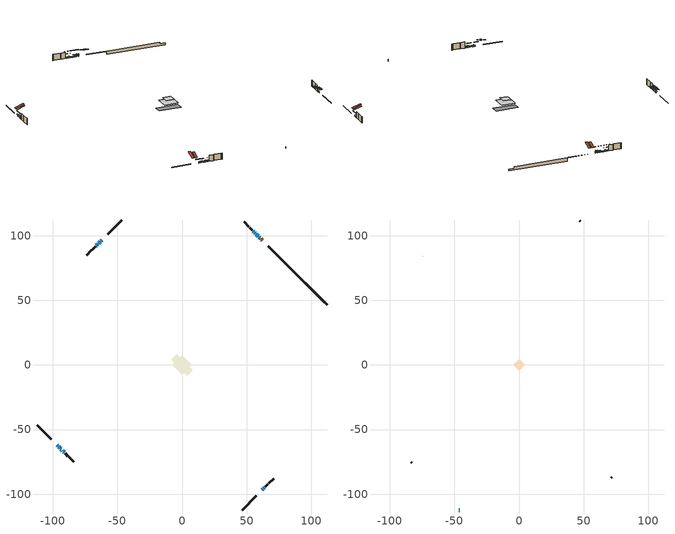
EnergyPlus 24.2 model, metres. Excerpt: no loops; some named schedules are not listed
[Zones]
conditioned space
 floor adiabatic (AdiabaticFloorConstruction): -7.69,0 0,7.69 7.69,0 0,-7.69 z3.51
 floor foundation (Slab1 construction): -8.43,4.16 -4.16,8.43 8.43,-4.16 4.16,-8.43 z-1.49
 wall outside (RimJoist1 construction): 46.49,-112.23 57.64,-101.08 / -112.23,-46.49 -101.08,-57.64 / -46.49,112.23 -57.64,101.08 / 77.84,80.88 66.69,92.03 z1.07:1.37
 wall outside (AdiabaticWallConstruction 1): 62.29,96.43 61.87,96.85 / 61.21,97.51 60.8,97.92 z1.07:3.1
 wall outside (AdiabaticWallConstruction): 60.14,98.58 59.71,99.01 / -62.04,96.67 -62.48,96.24 / 63.29,-95.43 63.73,-94.99 / -91.5,-67.22 -91.06,-67.66 z1.07:1.68; 62.04,-96.67 62.64,-96.08 / -96.67,-62.04 -96.08,-62.64 / -94.08,-64.63 -93.49,-65.23 / 55.71,103.01 55.11,103.61 z1.07:1.91; -95.42,-63.29 -94.74,-63.98 / -92.84,-65.88 -92.15,-66.57 z1.07:2.04; 59.05,99.67 57.36,101.36 z1.07:1.86; 56.71,102.01 56.36,102.36 z1.07:2.29; -63.13,95.59 -64.43,94.29 z1.07:3.15; -65.08,93.64 -65.52,93.2 / -66.17,92.55 -66.6,92.12 z1.07:2.34
 wall outside (Wall1 construction): 64.38,-94.34 66.53,-92.19 / -90.41,-68.31 -88.26,-70.46 / -67.26,91.46 -69.41,89.31 / 54.46,104.26 52.31,106.41 z1.07:5.95
 wall outside (Wall2 construction): 67.19,-91.53 70.84,-87.87 / -87.6,-71.12 -83.94,-74.77 / -70.06,88.66 -73.72,85 / 51.66,107.06 48,110.72 z1.07:5.95
 wall foundation (FoundationWall1 construction): 78.5,80.22,-1.49 78.5,80.22,1.07 108.86,49.86,1.07 108.86,49.86,0.08 112.23,46.49,0.08 112.23,46.49,-1.49
 window (WindowConstruction): 60.14,98.58 59.71,99.01 z1.07:1.68
 window (WindowConstruction 8): 62.05,-96.67 62.64,-96.08 z1.07:1.91
 window (WindowConstruction 9): -96.67,-62.05 -96.08,-62.64 z1.07:1.91
 window (WindowConstruction 10): -95.42,-63.3 -94.74,-63.98 z1.07:2.04
 window (WindowConstruction 12): 59.05,99.67 57.36,101.36 z1.07:1.86
 window (WindowConstruction 13): -94.08,-64.64 -93.49,-65.23 z1.07:1.91
 window (WindowConstruction 14): -92.83,-65.88 -92.15,-66.57 z1.07:2.04
 window (WindowConstruction 1): -62.05,96.67 -62.48,96.24 z1.07:1.68
 window (WindowConstruction 2): 63.3,-95.42 63.73,-94.99 z1.07:1.68
 window (WindowConstruction 3): -91.49,-67.23 -91.06,-67.66 z1.07:1.68
 window (WindowConstruction 11): 56.71,102.01 56.36,102.36 z1.07:2.29
 window (WindowConstruction 4): 55.71,103.01 55.11,103.61 z1.07:1.91
 window (WindowConstruction 5): -63.13,95.59 -64.43,94.29 z1.07:3.15
 window (WindowConstruction 6): -65.08,93.64 -65.51,93.2 z1.07:2.34
 window (WindowConstruction 7): -66.17,92.55 -66.6,92.12 z1.07:2.34
 door (Door): 62.29,96.43 61.87,96.85 z1.07:3.1
 door (Door 1): 61.21,97.51 60.8,97.92 z1.07:3.1
 ceiling adiabatic (AdiabaticFloorConstruction): 0,-7.69 7.69,0 0,7.69 -7.69,0 z3.51
 roof outside (Roof1 construction): 59.59,-99.13,5.95 54.69,-94.23,8.26 53.4,-95.52,8.26 58.3,-100.42,5.95; -99.13,-59.59,5.95 -94.23,-54.69,8.26 -95.52,-53.4,8.26 -100.42,-58.3,5.95; -59.59,99.13,5.95 -54.69,94.23,8.26 -53.4,95.52,8.26 -58.3,100.42,5.95; 64.74,93.98,5.95 59.84,89.08,8.26 61.13,87.79,8.26 66.03,92.69,5.95
 roof outside (Roof3 construction): 0,4.48 -4.48,0 0,-4.48 4.48,0 z5.95
attic - vented
 floor to conditioned space (Floor1 construction Reversed): -4.44,0 0,4.44 4.44,0 0,-4.44 z5.95
 wall outside (AdiabaticWallConstruction): -46.49,-112.23 -46,-112.23 z1.07:2.29
 wall outside (Wall3 construction): 71.5,-87.22 71.7,-87.02 / -83.29,-75.43 -83.09,-75.63 / -74.38,84.34 -74.57,84.15 / 47.34,111.38 47.14,111.57 z1.07:5.95
 window (WindowConstruction 15): -46.49,-112.23 -46,-112.23 z1.07:2.29
 roof outside (Roof2 construction): 61.39,-97.33,5.95 57.06,-93,7.99 55.92,-94.14,7.99 60.25,-98.47,5.95; -97.33,-61.39,5.95 -93,-57.06,7.99 -94.14,-55.92,7.99 -98.47,-60.25,5.95; -61.39,97.33,5.95 -57.06,93,7.99 -55.92,94.14,7.99 -60.25,98.47,5.95; 62.94,95.78,5.95 58.61,91.45,7.99 59.75,90.31,7.99 64.08,94.64,5.95
shading: 59.06,99.66 60.78,97.94 61.17,98.32 59.45,100.04 z2.59; 64.58,-94.14 60.11,-98.61 60.5,-99 64.96,-94.53 z4.65; -94.35,-64.36 -98.4,-60.32 -98.79,-60.71 -94.74,-64.75 z4.35; -94.53,-64.19 -95.64,-63.08 -95.85,-63.3 -94.74,-64.4 z2.33; 54.17,104.55 62.24,96.48 62.63,96.87 54.56,104.93 z6.37; -91.76,-66.95 -95.81,-62.91 -96.2,-63.3 -92.15,-67.34 z4.35; -91.94,-66.78 -93.05,-65.67 -93.26,-65.88 -92.15,-66.99 z2.33; -63.12,95.6 -61.4,97.32 -61.79,97.71 -63.51,95.99 z2.59; 64.37,-94.35 62.65,-96.07 63.04,-96.46 64.76,-94.74 z2.59; -90.63,-68.09 -91.93,-66.79 -92.31,-67.18 -91.02,-68.48 z2.29; 53.39,105.33 57.43,101.29 57.82,101.67 53.78,105.72 z4.35; -65.93,92.79 -61.63,97.09 -62.02,97.48 -66.32,93.17 z5.28; -66.38,92.34 -64.22,94.5 -64.43,94.71 -66.59,92.55 z3.56; -66.75,91.97 -66.03,92.69 -66.32,92.98 -67.04,92.27 z2.54
[Building]
Building 1: Terrain=Suburbs
[Site:Location]
Mont Joli AP_QC: Latitude {deg}=48.61; Longitude {deg}=-68.21; Time Zone {hr}=-5; Elevation {m}=52; Keep Site Location Information=Yes
[Site:GroundTemperature:Shallow]
-0.843868, -3.04892, -3.2255, -2.1791, 2.02165, 6.20283, 9.82768, 12.1239, 12.319, 10.4514, 6.91898, 2.86606
[Site:WaterMainsTemperature]
Calculation Method=Schedule; Temperature Schedule=mains temperature schedule
[Material] Roughness=Rough; Thermal Absorptance=0.9
Name | Thickness {m} | Conductivity {W/m-K} | Density {kg/m3} | Specific Heat {J/kg-K} | Solar Absorptance | Visible Absorptance
asphalt or fiberglass shingles | 0.00635 | 0.162714 | 1121.4 | 1465.45 | 0.4 | 0.4
ceiling loosefill ins | 0.0846667 | 0.0480833 | 16.02 | 1046.75 | 0.7 | 0.7
ceiling stud and cavity | 0.1397 | 1.20202 | 65.682 | 1177.47 | 0.7 | 0.7
concrete 4.0 in. | 0.1016 | 1.803125 | 2242.8 | 837.4 | 0.7 | 0.7
concrete 8.0 in. | 0.2032 | 1.803125 | 2242.8 | 837.4 | 0.7 | 0.7
door material | 0.04445 | 0.0451087 | 512.64 | 1214.23 | 0.7 | 0.7
floor covering | 0.0127 | 0.0433444 | 54.468 | 1339.84 | 0.6 | 0.6
floor rigid ins; wall rigid ins | 0.512978 | 0.029427 | 32.04 | 1214.23 | 0.7 | 0.7
floor stud and cavity | 0.1397 | 1.75129 | 37.0049 | 1207.88 | 0.7 | 0.7
furniture material conditioned space 1 | 0.1524 | 0.115458 | 640.8 | 1214.23 | 0.6 | 0.6
gypsum board | 0.0127 | 0.160291 | 801 | 837.4 | 0.6 | 0.6
osb sheathing 0.5 in. | 0.0127 | 0.115458 | 512.64 | 1214.23 | 0.7 | 0.7
osb sheathing 0.75 in. | 0.01905 | 0.115458 | 512.64 | 1214.23 | 0.7 | 0.7
rim joist stud and cavity | 0.0508 | 0.182071 | 50.32683 | 1063.81 | 0.6 | 0.6
roof rigid ins | 0.051816 | 0.029427 | 32.04 | 1214.23 | 0.7 | 0.7
roof stud and cavity | 0.2032 | 1.29979 | 78.34581 | 1123.46 | 0.7 | 0.7
roof stud and cavity 1 | 0.2032 | 0.182613 | 78.34581 | 1123.46 | 0.7 | 0.7
slab rigid ins | 0.0647705 | 0.029427 | 32.04 | 1214.23 | 0.7 | 0.7
wall stud and cavity | 0.1397 | 0.0868035 | 139.0536 | 1170.24 | 0.7 | 0.7
wall stud and cavity 1 | 0.1397 | 0.0832512 | 139.0536 | 1170.24 | 0.7 | 0.7
wall stud and cavity 2 | 0.0889 | 6.1454 | 50.32683 | 1063.81 | 0.6 | 0.6
wall stud and cavity 3 | 0.0889 | 0.380278 | 52.3479 | 1209.89 | 0.7 | 0.7
wall stud and cavity 4 | 0.0889 | 0.391764 | 83.0341 | 1211.67 | 0.7 | 0.7
wood siding | 0.0254 | 0.102417 | 544.68 | 1172.36 | 0.4 | 0.4
wood siding 1 | 0.00254 | 0.102417 | 544.68 | 1172.36 | 0.4 | 0.4
wood siding 2; wood siding 3; wood siding 4 | 0.0254 | 0.102417 | 544.68 | 1172.36 | 0.7 | 0.7
[WindowMaterial:SimpleGlazingSystem]
Name | U-Factor {W/m2-K} | Solar Heat Gain Coefficient
WindowMaterial | 3.07975 | 0.4
WindowMaterial 1 | 3.0383 | 0.49
WindowMaterial 2 | 2.92644 | 0.64
WindowMaterial 3 | 2.96619 | 0.62
WindowMaterial 4 | 3.01842 | 0.52
WindowMaterial 5 | 2.97584 | 0.61
WindowMaterial 6 | 1.96005 | 0.35
WindowMaterial 7 | 2.03102 | 0.32
WindowMaterial 8 | 1.97481 | 0.34
[Construction]
AdiabaticFloorConstruction: floor stud and cavity, floor rigid ins, osb sheathing 0.75 in., floor covering
AdiabaticWallConstruction: wood siding 3, wall rigid ins, wall stud and cavity 3, gypsum board
AdiabaticWallConstruction 1: wood siding 4, wall rigid ins, wall stud and cavity 3, gypsum board
Door; Door 1: door material
Floor1 construction Reversed: gypsum board, ceiling stud and cavity, ceiling loosefill ins
FoundationWall1 construction: concrete 8.0 in.
furniture construction conditioned space 1: furniture material conditioned space 1
PartitionWallConstruction: gypsum board, wall stud and cavity 4, gypsum board
RimJoist1 construction: wood siding 2, rim joist stud and cavity
Roof1 construction: asphalt or fiberglass shingles, roof rigid ins, osb sheathing 0.75 in., roof stud and cavity, gypsum board
Roof2 construction: asphalt or fiberglass shingles
Roof3 construction: asphalt or fiberglass shingles, roof rigid ins, osb sheathing 0.75 in., roof stud and cavity 1, gypsum board
Slab1 construction: slab rigid ins, concrete 4.0 in.
Wall1 construction: wood siding, osb sheathing 0.5 in., wall stud and cavity, gypsum board
Wall2 construction: wood siding, osb sheathing 0.5 in., wall stud and cavity 1, gypsum board
Wall3 construction: wood siding 1, wall stud and cavity 2
WindowConstruction; WindowConstruction 1; WindowConstruction 2; WindowConstruction 3: WindowMaterial
WindowConstruction 10: WindowMaterial 4
WindowConstruction 11; WindowConstruction 15: WindowMaterial 5
WindowConstruction 12: WindowMaterial 6
WindowConstruction 13: WindowMaterial 7
WindowConstruction 14: WindowMaterial 8
WindowConstruction 4; WindowConstruction 8; WindowConstruction 9: WindowMaterial 1
WindowConstruction 5: WindowMaterial 2
WindowConstruction 6; WindowConstruction 7: WindowMaterial 3
[Zone] Multiplier=1; Part of Total Floor Area=Yes
Name | Volume {m3}
attic - vented | 13.0891
conditioned space | 538.9
[Space]
Name | Zone | Volume {m3}
attic - vented 1 | attic - vented | 13.0891
conditioned space 1 | conditioned space | 538.9
[ZoneInfiltration:EffectiveLeakageArea]
infil attic - vented 1: Zone or Space=attic - vented 1; Schedule=Always On Discrete; Effective Air Leakage Area {cm2}=1374.26; Stack Coefficient=0.000481137; Wind Coefficient=1.48202e-05
[ZoneMixing]
whole house fan mix: Zone or Space=attic - vented; Schedule=Always On Continuous; Design Flow Rate Calculation Method=Flow/Zone; Design Flow Rate {m3/s}=0; Source Zone or Space=conditioned space
[SurfaceProperty:ExposedFoundationPerimeter]
Slab1: Exposed Perimeter Calculation Method=TotalExposedPerimeter; Total Exposed Perimeter {m}=47.702
[InternalMass] Zone or ZoneList=conditioned space; Space or SpaceList=conditioned space 1
Name | Construction | Surface Area {m2}
furniture mass conditioned space 1 | furniture construction conditioned space 1 | 90.4081
partition wall mass | PartitionWallConstruction | 226.02
[Lights]
interior lighting: Zone or ZoneList or Space or SpaceList=conditioned space 1; Schedule=interior lighting schedule; Design Level Calculation Method=LightingLevel; Lighting Level {W}=343.2; Return Air Fraction=0; Fraction Radiant=0.6; Fraction Visible=0.2; Fraction Replaceable=1
[People]
occupants: Zone or ZoneList or Space or SpaceList=conditioned space 1; Number of People Schedule=occupants schedule; Number of People Calculation Method=People; Number of People=3; Fraction Radiant=0.314171; Sensible Heat Fraction=0.56303; Activity Level Schedule=occupants activity schedule; Carbon Dioxide Generation Rate {m3/s-W}=0; Enable ASHRAE 55 Comfort Warnings=No; Mean Radiant Temperature Calculation Type=EnclosureAveraged
[ElectricEquipment] Zone or ZoneList or Space or SpaceList=conditioned space 1; Design Level Calculation Method=EquipmentLevel
Name | Schedule | Design Level {W} | Fraction Latent | Fraction Radiant | Fraction Lost
clothes dryer | clothes dryer schedule | 140.772 | 0.015 | 0.081 | 0.85
clothes washer | clothes washer schedule | 32.1985 | 0.03 | 0.162 | 0.7
cooking range | cooking range schedule | 215.147 | 0.08 | 0.432 | 0.2
dishwasher | dishwasher schedule | 66.8632 | 0.3 | 0.18 | 0.4
fridge | fridge schedule | 72.9452 | 0 | 0.6 | 0
mech vent house fan | mech vent house fan schedule | 0 | 0 | 0 | 1
mech vent house fan cfis | mech vent house fan cfis schedule | 0 | 0 | 0 | 0
mech vent range fan 0 | mech vent range fan 0 schedule | 150 | 0 | 0 | 1
misc plug loads | misc plug loads schedule | 494.7 | 0.045 | 0.513 | 0.1
whole house fan | Always On Discrete | 0 | 0 | 0 | 1
[OtherEquipment] Zone or ZoneList or Space or SpaceList=conditioned space 1; Design Level Calculation Method=EquipmentLevel
Name | Fuel Type | Schedule | Design Level {W} | Fraction Latent | Fraction Radiant | Fraction Lost
clothes dryer 1 | Electricity | clothes dryer schedule | 0 | 0.015 | 0.081 | 0.85
cooking range 1 | Electricity | cooking range schedule | 0 | 0.08 | 0.432 | 0.2
general water use latent | None | general water use schedule | 62.594 | 1 | 0 | 0
general water use sensible | None | general water use schedule | -61.6891 | 0 | 0.6 | 0
mech vent house fan latent load | None | Always On Discrete | 0 | 1 | 0 | 0
mech vent house fan sensible load | None | Always On Discrete | 0 | 0 | 0 | 0
water heater energy adjustment1 | Electricity | Always On Discrete | 0.01 | 0 | 0 | 1
[ZoneInfiltration:DesignFlowRate] Zone or ZoneList or Space or SpaceList=conditioned space 1; Schedule=Always On Discrete; Design Flow Rate Calculation Method=Flow/Zone; Design Flow Rate {m3/s}=0
infil flow; natural vent flow; whole house fan flow
[Foundation:Kiva]
Foundation Kiva 1: Initial Indoor Air Temperature {C}=18; Wall Height Above Grade {m}=1.07; Wall Depth Below Slab {m}=0.2032
[Foundation:Kiva:Settings]
Soil Conductivity {W/m-K}=0.849921; Soil Density {kg/m3}=1842.3; Soil Specific Heat {J/kg-K}=418.7; Ground Solar Absorptivity=0.9; Ground Thermal Absorptivity=0.9; Ground Surface Roughness {m}=0.03; Far-Field Width {m}=40; Deep-Ground Boundary Condition=ZeroFlux; Deep-Ground Depth {m}=40; Minimum Cell Dimension {m}=0.2; Maximum Cell Growth Coefficient=3; Simulation Timestep=Timestep
[Exterior:Lights]
exterior lighting: Schedule=exterior lighting schedule; Design Level {W}=75.6
[Schedule:Constant]
Name | Hourly Value
Always On Continuous; mech vent house fan schedule; mech vent house fan cfis schedule; Always On Discrete | 1
occupants activity schedule | 117.228
fridge schedule | 0
[Schedule:Week:Daily]
interior lighting schedule Week Rule - Jan1-Jan27: interior lighting schedule day, interior lighting schedule day, interior lighting schedule day, interior lighting schedule day, interior lighting schedule day, interior lighting schedule day, interior lighting schedule day, interior lighting schedule default day, interior lighting schedule default day, interior lighting schedule default day, interior lighting schedule default day, interior lighting schedule default day
interior lighting schedule Week Rule - Jan28-Feb3: interior lighting schedule day, interior lighting schedule day, interior lighting schedule day, interior lighting schedule day, interior lighting schedule day 1, interior lighting schedule day 1, interior lighting schedule day 1, interior lighting schedule default day, interior lighting schedule default day, interior lighting schedule default day, interior lighting schedule default day, interior lighting schedule default day
interior lighting schedule Week Rule - Feb4-Feb24: interior lighting schedule day 1, interior lighting schedule day 1, interior lighting schedule day 1, interior lighting schedule day 1, interior lighting schedule day 1, interior lighting schedule day 1, interior lighting schedule day 1, interior lighting schedule default day, interior lighting schedule default day, interior lighting schedule default day, interior lighting schedule default day, interior lighting schedule default day
interior lighting schedule Week Rule - Feb25-Mar3: interior lighting schedule day 1, interior lighting schedule day 1, interior lighting schedule day 1, interior lighting schedule day 1, interior lighting schedule day 2, interior lighting schedule day 2, interior lighting schedule day 2, interior lighting schedule default day, interior lighting schedule default day, interior lighting schedule default day, interior lighting schedule default day, interior lighting schedule default day
interior lighting schedule Week Rule - Mar4-Mar31: interior lighting schedule day 2, interior lighting schedule day 2, interior lighting schedule day 2, interior lighting schedule day 2, interior lighting schedule day 2, interior lighting schedule day 2, interior lighting schedule day 2, interior lighting schedule default day, interior lighting schedule default day, interior lighting schedule default day, interior lighting schedule default day, interior lighting schedule default day
interior lighting schedule Week Rule - Apr1-Apr28: interior lighting schedule day 3, interior lighting schedule day 3, interior lighting schedule day 3, interior lighting schedule day 3, interior lighting schedule day 3, interior lighting schedule day 3, interior lighting schedule day 3, interior lighting schedule default day, interior lighting schedule default day, interior lighting schedule default day, interior lighting schedule default day, interior lighting schedule default day
interior lighting schedule Week Rule - Apr29-May5: interior lighting schedule day 3, interior lighting schedule day 3, interior lighting schedule day 4, interior lighting schedule day 4, interior lighting schedule day 4, interior lighting schedule day 4, interior lighting schedule day 4, interior lighting schedule default day, interior lighting schedule default day, interior lighting schedule default day, interior lighting schedule default day, interior lighting schedule default day
interior lighting schedule Week Rule - May6-May26: interior lighting schedule day 4, interior lighting schedule day 4, interior lighting schedule day 4, interior lighting schedule day 4, interior lighting schedule day 4, interior lighting schedule day 4, interior lighting schedule day 4, interior lighting schedule default day, interior lighting schedule default day, interior lighting schedule default day, interior lighting schedule default day, interior lighting schedule default day
interior lighting schedule Week Rule - May27-Jun2: interior lighting schedule day 4, interior lighting schedule day 4, interior lighting schedule day 4, interior lighting schedule day 4, interior lighting schedule day 4, interior lighting schedule day 5, interior lighting schedule day 5, interior lighting schedule default day, interior lighting schedule default day, interior lighting schedule default day, interior lighting schedule default day, interior lighting schedule default day
interior lighting schedule Week Rule - Jun3-Jun30: interior lighting schedule day 5, interior lighting schedule day 5, interior lighting schedule day 5, interior lighting schedule day 5, interior lighting schedule day 5, interior lighting schedule day 5, interior lighting schedule day 5, interior lighting schedule default day, interior lighting schedule default day, interior lighting schedule default day, interior lighting schedule default day, interior lighting schedule default day
interior lighting schedule Week Rule - Jul1-Jul28: interior lighting schedule day 6, interior lighting schedule day 6, interior lighting schedule day 6, interior lighting schedule day 6, interior lighting schedule day 6, interior lighting schedule day 6, interior lighting schedule day 6, interior lighting schedule default day, interior lighting schedule default day, interior lighting schedule default day, interior lighting schedule default day, interior lighting schedule default day
interior lighting schedule Week Rule - Jul29-Aug4: interior lighting schedule day 6, interior lighting schedule day 6, interior lighting schedule day 6, interior lighting schedule day 7, interior lighting schedule day 7, interior lighting schedule day 7, interior lighting schedule day 7, interior lighting schedule default day, interior lighting schedule default day, interior lighting schedule default day, interior lighting schedule default day, interior lighting schedule default day
interior lighting schedule Week Rule - Aug5-Aug25: interior lighting schedule day 7, interior lighting schedule day 7, interior lighting schedule day 7, interior lighting schedule day 7, interior lighting schedule day 7, interior lighting schedule day 7, interior lighting schedule day 7, interior lighting schedule default day, interior lighting schedule default day, interior lighting schedule default day, interior lighting schedule default day, interior lighting schedule default day
interior lighting schedule Week Rule - Aug26-Sep1: interior lighting schedule day 7, interior lighting schedule day 7, interior lighting schedule day 7, interior lighting schedule day 7, interior lighting schedule day 7, interior lighting schedule day 7, interior lighting schedule day 8, interior lighting schedule default day, interior lighting schedule default day, interior lighting schedule default day, interior lighting schedule default day, interior lighting schedule default day
interior lighting schedule Week Rule - Sep2-Sep29: interior lighting schedule day 8, interior lighting schedule day 8, interior lighting schedule day 8, interior lighting schedule day 8, interior lighting schedule day 8, interior lighting schedule day 8, interior lighting schedule day 8, interior lighting schedule default day, interior lighting schedule default day, interior lighting schedule default day, interior lighting schedule default day, interior lighting schedule default day
interior lighting schedule Week Rule - Sep30-Oct6: interior lighting schedule day 8, interior lighting schedule day 9, interior lighting schedule day 9, interior lighting schedule day 9, interior lighting schedule day 9, interior lighting schedule day 9, interior lighting schedule day 9, interior lighting schedule default day, interior lighting schedule default day, interior lighting schedule default day, interior lighting schedule default day, interior lighting schedule default day
interior lighting schedule Week Rule - Oct7-Oct27: interior lighting schedule day 9, interior lighting schedule day 9, interior lighting schedule day 9, interior lighting schedule day 9, interior lighting schedule day 9, interior lighting schedule day 9, interior lighting schedule day 9, interior lighting schedule default day, interior lighting schedule default day, interior lighting schedule default day, interior lighting schedule default day, interior lighting schedule default day
interior lighting schedule Week Rule - Oct28-Nov3: interior lighting schedule day 9, interior lighting schedule day 9, interior lighting schedule day 9, interior lighting schedule day 9, interior lighting schedule day 10, interior lighting schedule day 10, interior lighting schedule day 10, interior lighting schedule default day, interior lighting schedule default day, interior lighting schedule default day, interior lighting schedule default day, interior lighting schedule default day
interior lighting schedule Week Rule - Nov4-Nov24: interior lighting schedule day 10, interior lighting schedule day 10, interior lighting schedule day 10, interior lighting schedule day 10, interior lighting schedule day 10, interior lighting schedule day 10, interior lighting schedule day 10, interior lighting schedule default day, interior lighting schedule default day, interior lighting schedule default day, interior lighting schedule default day, interior lighting schedule default day
interior lighting schedule Week Rule - Nov25-Dec1: interior lighting schedule day 10, interior lighting schedule day 10, interior lighting schedule day 10, interior lighting schedule day 10, interior lighting schedule day 10, interior lighting schedule day 10, interior lighting schedule day 11, interior lighting schedule default day, interior lighting schedule default day, interior lighting schedule default day, interior lighting schedule default day, interior lighting schedule default day
interior lighting schedule Week Rule - Dec2-Dec31: interior lighting schedule day 11, interior lighting schedule day 11, interior lighting schedule day 11, interior lighting schedule day 11, interior lighting schedule day 11, interior lighting schedule day 11, interior lighting schedule day 11, interior lighting schedule default day, interior lighting schedule default day, interior lighting schedule default day, interior lighting schedule default day, interior lighting schedule default day
occupants schedule Week Rule - Jan1-Dec31: occupants schedule day, occupants schedule day, occupants schedule day, occupants schedule day, occupants schedule day, occupants schedule day, occupants schedule day, occupants schedule default day, occupants schedule default day, occupants schedule default day, occupants schedule default day, occupants schedule default day
clothes dryer schedule Week Rule - Jan1-Dec31: clothes dryer schedule day, clothes dryer schedule day, clothes dryer schedule day, clothes dryer schedule day, clothes dryer schedule day, clothes dryer schedule day, clothes dryer schedule day, clothes dryer schedule default day, clothes dryer schedule default day, clothes dryer schedule default day, clothes dryer schedule default day, clothes dryer schedule default day
clothes washer schedule Week Rule - Jan1-Dec31: clothes washer schedule day, clothes washer schedule day, clothes washer schedule day, clothes washer schedule day, clothes washer schedule day, clothes washer schedule day, clothes washer schedule day, clothes washer schedule default day, clothes washer schedule default day, clothes washer schedule default day, clothes washer schedule default day, clothes washer schedule default day
cooking range schedule Week Rule - Jan1-Dec31: cooking range schedule day, cooking range schedule day, cooking range schedule day, cooking range schedule day, cooking range schedule day, cooking range schedule day, cooking range schedule day, cooking range schedule default day, cooking range schedule default day, cooking range schedule default day, cooking range schedule default day, cooking range schedule default day
dishwasher schedule Week Rule - Jan1-Dec31: dishwasher schedule day, dishwasher schedule day, dishwasher schedule day, dishwasher schedule day, dishwasher schedule day, dishwasher schedule day, dishwasher schedule day, dishwasher schedule default day, dishwasher schedule default day, dishwasher schedule default day, dishwasher schedule default day, dishwasher schedule default day
mech vent range fan 0 schedule Week Rule - Jan1-Dec31: mech vent range fan 0 schedule day, mech vent range fan 0 schedule day, mech vent range fan 0 schedule day, mech vent range fan 0 schedule day, mech vent range fan 0 schedule day, mech vent range fan 0 schedule day, mech vent range fan 0 schedule day, mech vent range fan 0 schedule default day, mech vent range fan 0 schedule default day, mech vent range fan 0 schedule default day, mech vent range fan 0 schedule default day, mech vent range fan 0 schedule default day
misc plug loads schedule Week Rule - Jan1-Dec31: misc plug loads schedule day, misc plug loads schedule day, misc plug loads schedule day, misc plug loads schedule day, misc plug loads schedule day, misc plug loads schedule day, misc plug loads schedule day, misc plug loads schedule default day, misc plug loads schedule default day, misc plug loads schedule default day, misc plug loads schedule default day, misc plug loads schedule default day
general water use schedule Week Rule - Jan1-Dec31: general water use schedule day, general water use schedule day, general water use schedule day, general water use schedule day, general water use schedule day, general water use schedule day, general water use schedule day, general water use schedule default day, general water use schedule default day, general water use schedule default day, general water use schedule default day, general water use schedule default day
exterior lighting schedule Week Rule - Jan1-Jan27: exterior lighting schedule day, exterior lighting schedule day, exterior lighting schedule day, exterior lighting schedule day, exterior lighting schedule day, exterior lighting schedule day, exterior lighting schedule day, exterior lighting schedule default day, exterior lighting schedule default day, exterior lighting schedule default day, exterior lighting schedule default day, exterior lighting schedule default day
exterior lighting schedule Week Rule - Jan28-Feb3: exterior lighting schedule day, exterior lighting schedule day, exterior lighting schedule day, exterior lighting schedule day, exterior lighting schedule day 1, exterior lighting schedule day 1, exterior lighting schedule day 1, exterior lighting schedule default day, exterior lighting schedule default day, exterior lighting schedule default day, exterior lighting schedule default day, exterior lighting schedule default day
exterior lighting schedule Week Rule - Feb4-Feb24: exterior lighting schedule day 1, exterior lighting schedule day 1, exterior lighting schedule day 1, exterior lighting schedule day 1, exterior lighting schedule day 1, exterior lighting schedule day 1, exterior lighting schedule day 1, exterior lighting schedule default day, exterior lighting schedule default day, exterior lighting schedule default day, exterior lighting schedule default day, exterior lighting schedule default day
exterior lighting schedule Week Rule - Feb25-Mar3: exterior lighting schedule day 1, exterior lighting schedule day 1, exterior lighting schedule day 1, exterior lighting schedule day 1, exterior lighting schedule day 2, exterior lighting schedule day 2, exterior lighting schedule day 2, exterior lighting schedule default day, exterior lighting schedule default day, exterior lighting schedule default day, exterior lighting schedule default day, exterior lighting schedule default day
exterior lighting schedule Week Rule - Mar4-Mar31: exterior lighting schedule day 2, exterior lighting schedule day 2, exterior lighting schedule day 2, exterior lighting schedule day 2, exterior lighting schedule day 2, exterior lighting schedule day 2, exterior lighting schedule day 2, exterior lighting schedule default day, exterior lighting schedule default day, exterior lighting schedule default day, exterior lighting schedule default day, exterior lighting schedule default day
exterior lighting schedule Week Rule - Apr1-Apr28: exterior lighting schedule day 3, exterior lighting schedule day 3, exterior lighting schedule day 3, exterior lighting schedule day 3, exterior lighting schedule day 3, exterior lighting schedule day 3, exterior lighting schedule day 3, exterior lighting schedule default day, exterior lighting schedule default day, exterior lighting schedule default day, exterior lighting schedule default day, exterior lighting schedule default day
exterior lighting schedule Week Rule - Apr29-May5: exterior lighting schedule day 3, exterior lighting schedule day 3, exterior lighting schedule day 4, exterior lighting schedule day 4, exterior lighting schedule day 4, exterior lighting schedule day 4, exterior lighting schedule day 4, exterior lighting schedule default day, exterior lighting schedule default day, exterior lighting schedule default day, exterior lighting schedule default day, exterior lighting schedule default day
exterior lighting schedule Week Rule - May6-May26: exterior lighting schedule day 4, exterior lighting schedule day 4, exterior lighting schedule day 4, exterior lighting schedule day 4, exterior lighting schedule day 4, exterior lighting schedule day 4, exterior lighting schedule day 4, exterior lighting schedule default day, exterior lighting schedule default day, exterior lighting schedule default day, exterior lighting schedule default day, exterior lighting schedule default day
exterior lighting schedule Week Rule - May27-Jun2: exterior lighting schedule day 4, exterior lighting schedule day 4, exterior lighting schedule day 4, exterior lighting schedule day 4, exterior lighting schedule day 4, exterior lighting schedule day 5, exterior lighting schedule day 5, exterior lighting schedule default day, exterior lighting schedule default day, exterior lighting schedule default day, exterior lighting schedule default day, exterior lighting schedule default day
exterior lighting schedule Week Rule - Jun3-Jun30: exterior lighting schedule day 5, exterior lighting schedule day 5, exterior lighting schedule day 5, exterior lighting schedule day 5, exterior lighting schedule day 5, exterior lighting schedule day 5, exterior lighting schedule day 5, exterior lighting schedule default day, exterior lighting schedule default day, exterior lighting schedule default day, exterior lighting schedule default day, exterior lighting schedule default day
exterior lighting schedule Week Rule - Jul1-Jul28: exterior lighting schedule day 6, exterior lighting schedule day 6, exterior lighting schedule day 6, exterior lighting schedule day 6, exterior lighting schedule day 6, exterior lighting schedule day 6, exterior lighting schedule day 6, exterior lighting schedule default day, exterior lighting schedule default day, exterior lighting schedule default day, exterior lighting schedule default day, exterior lighting schedule default day
exterior lighting schedule Week Rule - Jul29-Aug4: exterior lighting schedule day 6, exterior lighting schedule day 6, exterior lighting schedule day 6, exterior lighting schedule day 7, exterior lighting schedule day 7, exterior lighting schedule day 7, exterior lighting schedule day 7, exterior lighting schedule default day, exterior lighting schedule default day, exterior lighting schedule default day, exterior lighting schedule default day, exterior lighting schedule default day
exterior lighting schedule Week Rule - Aug5-Aug25: exterior lighting schedule day 7, exterior lighting schedule day 7, exterior lighting schedule day 7, exterior lighting schedule day 7, exterior lighting schedule day 7, exterior lighting schedule day 7, exterior lighting schedule day 7, exterior lighting schedule default day, exterior lighting schedule default day, exterior lighting schedule default day, exterior lighting schedule default day, exterior lighting schedule default day
exterior lighting schedule Week Rule - Aug26-Sep1: exterior lighting schedule day 7, exterior lighting schedule day 7, exterior lighting schedule day 7, exterior lighting schedule day 7, exterior lighting schedule day 7, exterior lighting schedule day 7, exterior lighting schedule day 8, exterior lighting schedule default day, exterior lighting schedule default day, exterior lighting schedule default day, exterior lighting schedule default day, exterior lighting schedule default day
exterior lighting schedule Week Rule - Sep2-Sep29: exterior lighting schedule day 8, exterior lighting schedule day 8, exterior lighting schedule day 8, exterior lighting schedule day 8, exterior lighting schedule day 8, exterior lighting schedule day 8, exterior lighting schedule day 8, exterior lighting schedule default day, exterior lighting schedule default day, exterior lighting schedule default day, exterior lighting schedule default day, exterior lighting schedule default day
exterior lighting schedule Week Rule - Sep30-Oct6: exterior lighting schedule day 8, exterior lighting schedule day 9, exterior lighting schedule day 9, exterior lighting schedule day 9, exterior lighting schedule day 9, exterior lighting schedule day 9, exterior lighting schedule day 9, exterior lighting schedule default day, exterior lighting schedule default day, exterior lighting schedule default day, exterior lighting schedule default day, exterior lighting schedule default day
[Schedule:Year]
interior lighting schedule: interior lighting schedule Week Rule - Jan1-Jan27, 1, 1, 1, 27, interior lighting schedule Week Rule - Jan28-Feb3, 1, 28, 2, 3, interior lighting schedule Week Rule - Feb4-Feb24, 2, 4, 2, 24, interior lighting schedule Week Rule - Feb25-Mar3, 2, 25, 3, 3, interior lighting schedule Week Rule - Mar4-Mar31, 3, 4, 3, 31, interior lighting schedule Week Rule - Apr1-Apr28, 4, 1, 4, 28, interior lighting schedule Week Rule - Apr29-May5, 4, 29, 5, 5, interior lighting schedule Week Rule - May6-May26, 5, 6, 5, 26, interior lighting schedule Week Rule - May27-Jun2, 5, 27, 6, 2, interior lighting schedule Week Rule - Jun3-Jun30, 6, 3, 6, 30, interior lighting schedule Week Rule - Jul1-Jul28, 7, 1, 7, 28, interior lighting schedule Week Rule - Jul29-Aug4, 7, 29, 8, 4, interior lighting schedule Week Rule - Aug5-Aug25, 8, 5, 8, 25, interior lighting schedule Week Rule - Aug26-Sep1, 8, 26, 9, 1, interior lighting schedule Week Rule - Sep2-Sep29, 9, 2, 9, 29, interior lighting schedule Week Rule - Sep30-Oct6, 9, 30, 10, 6, interior lighting schedule Week Rule - Oct7-Oct27, 10, 7, 10, 27, interior lighting schedule Week Rule - Oct28-Nov3, 10, 28, 11, 3, interior lighting schedule Week Rule - Nov4-Nov24, 11, 4, 11, 24, interior lighting schedule Week Rule - Nov25-Dec1, 11, 25, 12, 1, interior lighting schedule Week Rule - Dec2-Dec31, 12, 2, 12, 31
occupants schedule: occupants schedule Week Rule - Jan1-Dec31, 1, 1, 12, 31
clothes dryer schedule: clothes dryer schedule Week Rule - Jan1-Dec31, 1, 1, 12, 31
clothes washer schedule: clothes washer schedule Week Rule - Jan1-Dec31, 1, 1, 12, 31
cooking range schedule: cooking range schedule Week Rule - Jan1-Dec31, 1, 1, 12, 31
dishwasher schedule: dishwasher schedule Week Rule - Jan1-Dec31, 1, 1, 12, 31
mech vent range fan 0 schedule: mech vent range fan 0 schedule Week Rule - Jan1-Dec31, 1, 1, 12, 31
misc plug loads schedule: misc plug loads schedule Week Rule - Jan1-Dec31, 1, 1, 12, 31
general water use schedule: general water use schedule Week Rule - Jan1-Dec31, 1, 1, 12, 31
exterior lighting schedule: exterior lighting schedule Week Rule - Jan1-Jan27, 1, 1, 1, 27, exterior lighting schedule Week Rule - Jan28-Feb3, 1, 28, 2, 3, exterior lighting schedule Week Rule - Feb4-Feb24, 2, 4, 2, 24, exterior lighting schedule Week Rule - Feb25-Mar3, 2, 25, 3, 3, exterior lighting schedule Week Rule - Mar4-Mar31, 3, 4, 3, 31, exterior lighting schedule Week Rule - Apr1-Apr28, 4, 1, 4, 28, exterior lighting schedule Week Rule - Apr29-May5, 4, 29, 5, 5, exterior lighting schedule Week Rule - May6-May26, 5, 6, 5, 26, exterior lighting schedule Week Rule - May27-Jun2, 5, 27, 6, 2, exterior lighting schedule Week Rule - Jun3-Jun30, 6, 3, 6, 30, exterior lighting schedule Week Rule - Jul1-Jul28, 7, 1, 7, 28, exterior lighting schedule Week Rule - Jul29-Aug4, 7, 29, 8, 4, exterior lighting schedule Week Rule - Aug5-Aug25, 8, 5, 8, 25, exterior lighting schedule Week Rule - Aug26-Sep1, 8, 26, 9, 1, exterior lighting schedule Week Rule - Sep2-Sep29, 9, 2, 9, 29, exterior lighting schedule Week Rule - Sep30-Oct6, 9, 30, 10, 6, exterior lighting schedule Week Rule - Oct7-Oct27, 10, 7, 10, 27, exterior lighting schedule Week Rule - Oct28-Nov3, 10, 28, 11, 3, exterior lighting schedule Week Rule - Nov4-Nov24, 11, 4, 11, 24, exterior lighting schedule Week Rule - Nov25-Dec1, 11, 25, 12, 1, exterior lighting schedule Week Rule - Dec2-Dec31, 12, 2, 12, 31
[Schedule:Compact]
mains temperature schedule: Through: 01/01, For: AllDays, Until: 24:00, 4.55833, Through: 01/02, For: AllDays, Until: 24:00, 4.48833, Through: 01/03, For: AllDays, Until: 24:00, 4.41944, Through: 01/04, For: AllDays, Until: 24:00, 4.35111, Through: 01/05, For: AllDays, Until: 24:00, 4.28389, Through: 01/06, For: AllDays, Until: 24:00, 4.21778, Through: 01/07, For: AllDays, Until: 24:00, 4.15278, Through: 01/08, For: AllDays, Until: 24:00, 4.08889, Through: 01/09, For: AllDays, Until: 24:00, 4.02611, Through: 01/10, For: AllDays, Until: 24:00, 3.96444, Through: 01/11, For: AllDays, Until: 24:00, 3.90333, Through: 01/12, For: AllDays, Until: 24:00, 3.84389, Through: 01/13, For: AllDays, Until: 24:00, 3.78556, Through: 01/14, For: AllDays, Until: 24:00, 3.72833, Through: 01/15, For: AllDays, Until: 24:00, 3.67222, Through: 01/16, For: AllDays, Until: 24:00, 3.61722, Through: 01/17, For: AllDays, Until: 24:00, 3.56333, Through: 01/18, For: AllDays, Until: 24:00, 3.51111, Through: 01/19, For: AllDays, Until: 24:00, 3.46, Through: 01/20, For: AllDays, Until: 24:00, 3.41, Through: 01/21, For: AllDays, Until: 24:00, 3.36111, Through: 01/22, For: AllDays, Until: 24:00, 3.31389, Through: 01/23, For: AllDays, Until: 24:00, 3.26778, Through: 01/24, For: AllDays, Until: 24:00, 3.22278, Through: 01/25, For: AllDays, Until: 24:00, 3.17944, Through: 01/26, For: AllDays, Until: 24:00, 3.13722, Through: 01/27, For: AllDays, Until: 24:00, 3.09667, Through: 01/28, For: AllDays, Until: 24:00, 3.05722, Through: 01/29, For: AllDays, Until: 24:00, 3.01944, Through: 01/30, For: AllDays, Until: 24:00, 2.98278, Through: 01/31, For: AllDays, Until: 24:00, 2.94778, Through: 02/01, For: AllDays, Until: 24:00, 2.91389, Through: 02/02, For: AllDays, Until: 24:00, 2.88167, Through: 02/03, For: AllDays, Until: 24:00, 2.85056, Through: 02/04, For: AllDays, Until: 24:00, 2.82111, Through: 02/05, For: AllDays, Until: 24:00, 2.79278, Through: 02/06, For: AllDays, Until: 24:00, 2.76667, Through: 02/07, For: AllDays, Until: 24:00, 2.74111, Through: 02/08, For: AllDays, Until: 24:00, 2.71778, Through: 02/09, For: AllDays, Until: 24:00, 2.69556, Through: 02/10, For: AllDays, Until: 24:00, 2.675, Through: 02/11, For: AllDays, Until: 24:00, 2.65556, Through: 02/12, For: AllDays, Until: 24:00, 2.63833, Through: 02/13, For: AllDays, Until: 24:00, 2.62222, Through: 02/14, For: AllDays, Until: 24:00, 2.60722, Through: 02/15, For: AllDays, Until: 24:00, 2.59389, Through: 02/16, For: AllDays, Until: 24:00, 2.58278, Through: 02/17, For: AllDays, Until: 24:00, 2.57222, Through: 02/18, For: AllDays, Until: 24:00, 2.56389, Through: 02/19, For: AllDays, Until: 24:00, 2.55667, Through: 02/20, For: AllDays, Until: 24:00, 2.55111, Through: 02/21, For: AllDays, Until: 24:00, 2.54722, Through: 02/22, For: AllDays, Until: 24:00, 2.545, Through: 02/23, For: AllDays, Until: 24:00, 2.54389, Through: 02/24, For: AllDays, Until: 24:00, 2.54444, Through: 02/25, For: AllDays, Until: 24:00, 2.54667, Through: 02/26, For: AllDays, Until: 24:00, 2.55056, Through: 02/27, For: AllDays, Until: 24:00, 2.55556, Through: 02/28, For: AllDays, Until: 24:00, 2.56222, Through: 03/01, For: AllDays, Until: 24:00, 2.57056, Through: 03/02, For: AllDays, Until: 24:00, 2.58, Through: 03/03, For: AllDays, Until: 24:00, 2.59167, Through: 03/04, For: AllDays, Until: 24:00, 2.60444, Through: 03/05, For: AllDays, Until: 24:00, 2.61889, Through: 03/06, For: AllDays, Until: 24:00, 2.63444, Through: 03/07, For: AllDays, Until: 24:00, 2.65167, Through: 03/08, For: AllDays, Until: 24:00, 2.67056, Through: 03/09, For: AllDays, Until: 24:00, 2.69111, Through: 03/10, For: AllDays, Until: 24:00, 2.71278, Through: 03/11, For: AllDays, Until: 24:00, 2.73611, Through: 03/12, For: AllDays, Until: 24:00, 2.76111, Through: 03/13, For: AllDays, Until: 24:00, 2.78722, Through: 03/14, For: AllDays, Until: 24:00, 2.815, Through: 03/15, For: AllDays, Until: 24:00, 2.84389, Through: 03/16, For: AllDays, Until: 24:00, 2.87444, Through: 03/17, For: AllDays, Until: 24:00, 2.90667, Through: 03/18, For: AllDays, Until: 24:00, 2.94, Through: 03/19, For: AllDays, Until: 24:00, 2.975, Through: 03/20, For: AllDays, Until: 24:00, 3.01111, Through: 03/21, For: AllDays, Until: 24:00, 3.04889, Through: 03/22, For: AllDays, Until: 24:00, 3.08833, Through: 03/23, For: AllDays, Until: 24:00, 3.12833, Through: 03/24, For: AllDays, Until: 24:00, 3.17056, Through: 03/25, For: AllDays, Until: 24:00, 3.21333, Through: 03/26, For: AllDays, Until: 24:00, 3.25778, Through: 03/27, For: AllDays, Until: 24:00, 3.30389, Through: 03/28, For: AllDays, Until: 24:00, 3.35111, Through: 03/29, For: AllDays, Until: 24:00, 3.39944, Through: 03/30, For: AllDays, Until: 24:00, 3.44889, Through: 03/31, For: AllDays, Until: 24:00, 3.5, Through: 04/01, For: AllDays, Until: 24:00, 3.55222, Through: 04/02, For: AllDays, Until: 24:00, 3.60556, Through: 04/03, For: AllDays, Until: 24:00, 3.66, Through: 04/04, For: AllDays, Until: 24:00, 3.71611, Through: 04/05, For: AllDays, Until: 24:00, 3.77278, Through: 04/06, For: AllDays, Until: 24:00, 3.83111, Through: 04/07, For: AllDays, Until: 24:00, 3.89056, Through: 04/08, For: AllDays, Until: 24:00, 3.95111, Through: 04/09, For: AllDays, Until: 24:00, 4.01278, Through: 04/10, For: AllDays, Until: 24:00, 4.075, Through: 04/11, For: AllDays, Until: 24:00, 4.13889, Through: 04/12, For: AllDays, Until: 24:00, 4.20389, Through: 04/13, For: AllDays, Until: 24:00, 4.27, Through: 04/14, For: AllDays, Until: 24:00, 4.33667, Through: 04/15, For: AllDays, Until: 24:00, 4.40444, Through: 04/16, For: AllDays, Until: 24:00, 4.47333, Through: 04/17, For: AllDays, Until: 24:00, 4.54333, Through: 04/18, For: AllDays, Until: 24:00, 4.61389, Through: 04/19, For: AllDays, Until: 24:00, 4.68556, Through: 04/20, For: AllDays, Until: 24:00, 4.75833, Through: 04/21, For: AllDays, Until: 24:00, 4.83167, Through: 04/22, For: AllDays, Until: 24:00, 4.90611, Through: 04/23, For: AllDays, Until: 24:00, 4.98111, Through: 04/24, For: AllDays, Until: 24:00, 5.05722, Through: 04/25, For: AllDays, Until: 24:00, 5.13389, Through: 04/26, For: AllDays, Until: 24:00, 5.21167, Through: 04/27, For: AllDays, Until: 24:00, 5.29, Through: 04/28, For: AllDays, Until: 24:00, 5.36889, Through: 04/29, For: AllDays, Until: 24:00, 5.44833, Through: 04/30, For: AllDays, Until: 24:00, 5.52889, Through: 05/01, For: AllDays, Until: 24:00, 5.61, Through: 05/02, For: AllDays, Until: 24:00, 5.69111, Through: 05/03, For: AllDays, Until: 24:00, 5.77333, Through: 05/04, For: AllDays, Until: 24:00, 5.85667, Through: 05/05, For: AllDays, Until: 24:00, 5.94, Through: 05/06, For: AllDays, Until: 24:00, 6.02389, Through: 05/07, For: AllDays, Until: 24:00, 6.10778, Through: 05/08, For: AllDays, Until: 24:00, 6.19278, Through: 05/09, For: AllDays, Until: 24:00, 6.27833, Through: 05/10, For: AllDays, Until: 24:00, 6.36389, Through: 05/11, For: AllDays, Until: 24:00, 6.45, Through: 05/12, For: AllDays, Until: 24:00, 6.53667, Through: 05/13, For: AllDays, Until: 24:00, 6.62333, Through: 05/14, For: AllDays, Until: 24:00, 6.71056, Through: 05/15, For: AllDays, Until: 24:00, 6.79778, Through: 05/16, For: AllDays, Until: 24:00, 6.88556, Through: 05/17, For: AllDays, Until: 24:00, 6.97389, Through: 05/18, For: AllDays, Until: 24:00, 7.06222, Through: 05/19, For: AllDays, Until: 24:00, 7.15056, Through: 05/20, For: AllDays, Until: 24:00, 7.23889, Through: 05/21, For: AllDays, Until: 24:00, 7.32778, Through: 05/22, For: AllDays, Until: 24:00, 7.41667, Through: 05/23, For: AllDays, Until: 24:00, 7.50556, Through: 05/24, For: AllDays, Until: 24:00, 7.59444, Through: 05/25, For: AllDays, Until: 24:00, 7.68333, Through: 05/26, For: AllDays, Until: 24:00, 7.77278, Through: 05/27, For: AllDays, Until: 24:00, 7.86167, Through: 05/28, For: AllDays, Until: 24:00, 7.95056, Through: 05/29, For: AllDays, Until: 24:00, 8.03944, Through: 05/30, For: AllDays, Until: 24:00, 8.12833, Through: 05/31, For: AllDays, Until: 24:00, 8.21722, Through: 06/01, For: AllDays, Until: 24:00, 8.30556, Through: 06/02, For: AllDays, Until: 24:00, 8.39389, Through: 06/03, For: AllDays, Until: 24:00, 8.48222, Through: 06/04, For: AllDays, Until: 24:00, 8.57, Through: 06/05, For: AllDays, Until: 24:00, 8.65778, Through: 06/06, For: AllDays, Until: 24:00, 8.745, Through: 06/07, For: AllDays, Until: 24:00, 8.83222, Through: 06/08, For: AllDays, Until: 24:00, 8.91889, Through: 06/09, For: AllDays, Until: 24:00, 9.00556, Through: 06/10, For: AllDays, Until: 24:00, 9.09167, Through: 06/11, For: AllDays, Until: 24:00, 9.17722, Through: 06/12, For: AllDays, Until: 24:00, 9.26222, Through: 06/13, For: AllDays, Until: 24:00, 9.34722, Through: 06/14, For: AllDays, Until: 24:00, 9.43111, Through: 06/15, For: AllDays, Until: 24:00, 9.515, Through: 06/16, For: AllDays, Until: 24:00, 9.59833, Through: 06/17, For: AllDays, Until: 24:00, 9.68111, Through: 06/18, For: AllDays, Until: 24:00, 9.76333, Through: 06/19, For: AllDays, Until: 24:00, 9.84444, Through: 06/20, For: AllDays, Until: 24:00, 9.92556, Through: 06/21, For: AllDays, Until: 24:00, 10.0056, Through: 06/22, For: AllDays, Until: 24:00, 10.085, Through: 06/23, For: AllDays, Until: 24:00, 10.1639, Through: 06/24, For: AllDays, Until: 24:00, 10.2422, Through: 06/25, For: AllDays, Until: 24:00, 10.3194, Through: 06/26, For: AllDays, Until: 24:00, 10.3961, Through: 06/27, For: AllDays, Until: 24:00, 10.4717, Through: 06/28, For: AllDays, Until: 24:00, 10.5467, Through: 06/29, For: AllDays, Until: 24:00, 10.6206, Through: 06/30, For: AllDays, Until: 24:00, 10.6939, Through: 07/01, For: AllDays, Until: 24:00, 10.7667, Through: 07/02, For: AllDays, Until: 24:00, 10.8378, Through: 07/03, For: AllDays, Until: 24:00, 10.9083, Through: 07/04, For: AllDays, Until: 24:00, 10.9783, Through: 07/05, For: AllDays, Until: 24:00, 11.0467, Through: 07/06, For: AllDays, Until: 24:00, 11.1144, Through: 07/07, For: AllDays, Until: 24:00, 11.1811, Through: 07/08, For: AllDays, Until: 24:00, 11.2467, Through: 07/09, For: AllDays, Until: 24:00, 11.3111, Through: 07/10, For: AllDays, Until: 24:00, 11.375, Through: 07/11, For: AllDays, Until: 24:00, 11.4372, Through: 07/12, For: AllDays, Until: 24:00, 11.4989, Through: 07/13, For: AllDays, Until: 24:00, 11.5589, Through: 07/14, For: AllDays, Until: 24:00, 11.6178, Through: 07/15, For: AllDays, Until: 24:00, 11.6761, Through: 07/16, For: AllDays, Until: 24:00, 11.7328, Through: 07/17, For: AllDays, Until: 24:00, 11.7883, Through: 07/18, For: AllDays, Until: 24:00, 11.8428, Through: 07/19, For: AllDays, Until: 24:00, 11.8956, Through: 07/20, For: AllDays, Until: 24:00, 11.9478, Through: 07/21, For: AllDays, Until: 24:00, 11.9983, Through: 07/22, For: AllDays, Until: 24:00, 12.0478, Through: 07/23, For: AllDays, Until: 24:00, 12.0956, Through: 07/24, For: AllDays, Until: 24:00, 12.1428, Through: 07/25, For: AllDays, Until: 24:00, 12.1883, Through: 07/26, For: AllDays, Until: 24:00, 12.2322, Through: 07/27, For: AllDays, Until: 24:00, 12.275, Through: 07/28, For: AllDays, Until: 24:00, 12.3167, Through: 07/29, For: AllDays, Until: 24:00, 12.3567, Through: 07/30, For: AllDays, Until: 24:00, 12.3956, Through: 07/31, For: AllDays, Until: 24:00, 12.4328, Through: 08/01, For: AllDays, Until: 24:00, 12.4689, Through: 08/02, For: AllDays, Until: 24:00, 12.5033, Through: 08/03, For: AllDays, Until: 24:00, 12.5367, Through: 08/04, For: AllDays, Until: 24:00, 12.5683, Through: 08/05, For: AllDays, Until: 24:00, 12.5983, Through: 08/06, For: AllDays, Until: 24:00, 12.6272, Through: 08/07, For: AllDays, Until: 24:00, 12.6544, Through: 08/08, For: AllDays, Until: 24:00, 12.6806, Through: 08/09, For: AllDays, Until: 24:00, 12.705, Through: 08/10, For: AllDays, Until: 24:00, 12.7278, Through: 08/11, For: AllDays, Until: 24:00, 12.7494, Through: 08/12, For: AllDays, Until: 24:00, 12.7694, Through: 08/13, For: AllDays, Until: 24:00, 12.7878, Through: 08/14, For: AllDays, Until: 24:00, 12.805, Through: 08/15, For: AllDays, Until: 24:00, 12.8206, Through: 08/16, For: AllDays, Until: 24:00, 12.8344, Through: 08/17, For: AllDays, Until: 24:00, 12.8467, Through: 08/18, For: AllDays, Until: 24:00, 12.8578, Through: 08/19, For: AllDays, Until: 24:00, 12.8672, Through: 08/20, For: AllDays, Until: 24:00, 12.875, Through: 08/21, For: AllDays, Until: 24:00, 12.8817, Through: 08/22, For: AllDays, Until: 24:00, 12.8867, Through: 08/23, For: AllDays, Until: 24:00, 12.89, Through: 08/24, For: AllDays, Until: 24:00, 12.8917, Through: 08/25, For: AllDays, Until: 24:00, 12.8917, Through: 08/26, For: AllDays, Until: 24:00, 12.8906, Through: 08/27, For: AllDays, Until: 24:00, 12.8878, Through: 08/28, For: AllDays, Until: 24:00, 12.8833, Through: 08/29, For: AllDays, Until: 24:00, 12.8772, Through: 08/30, For: AllDays, Until: 24:00, 12.87, Through: 08/31, For: AllDays, Until: 24:00, 12.8611, Through: 09/01, For: AllDays, Until: 24:00, 12.8506, Through: 09/02, For: AllDays, Until: 24:00, 12.8389, Through: 09/03, For: AllDays, Until: 24:00, 12.825, Through: 09/04, For: AllDays, Until: 24:00, 12.81, Through: 09/05, For: AllDays, Until: 24:00, 12.7939, Through: 09/06, For: AllDays, Until: 24:00, 12.7756, Through: 09/07, For: AllDays, Until: 24:00, 12.7561, Through: 09/08, For: AllDays, Until: 24:00, 12.735, Through: 09/09, For: AllDays, Until: 24:00, 12.7128, Through: 09/10, For: AllDays, Until: 24:00, 12.6889, Through: 09/11, For: AllDays, Until: 24:00, 12.6633, Through: 09/12, For: AllDays, Until: 24:00, 12.6367, Through: 09/13, For: AllDays, Until: 24:00, 12.6078, Through: 09/14, For: AllDays, Until: 24:00, 12.5783, Through: 09/15, For: AllDays, Until: 24:00, 12.5472, Through: 09/16, For: AllDays, Until: 24:00, 12.5144, Through: 09/17, For: AllDays, Until: 24:00, 12.48, Through: 09/18, For: AllDays, Until: 24:00, 12.4444, Through: 09/19, For: AllDays, Until: 24:00, 12.4078, Through: 09/20, For: AllDays, Until: 24:00, 12.3694, Through: 09/21, For: AllDays, Until: 24:00, 12.33, Through: 09/22, For: AllDays, Until: 24:00, 12.2889, Through: 09/23, For: AllDays, Until: 24:00, 12.2467, Through: 09/24, For: AllDays, Until: 24:00, 12.2028, Through: 09/25, For: AllDays, Until: 24:00, 12.1578, Through: 09/26, For: AllDays, Until: 24:00, 12.1111, Through: 09/27, For: AllDays, Until: 24:00, 12.0633, Through: 09/28, For: AllDays, Until: 24:00, 12.0144, Through: 09/29, For: AllDays, Until: 24:00, 11.9644, Through: 09/30, For: AllDays, Until: 24:00, 11.9128, Through: 10/01, For: AllDays, Until: 24:00, 11.86, Through: 10/02, For: AllDays, Until: 24:00, 11.8061, Through: 10/03, For: AllDays, Until: 24:00, 11.7511, Through: 10/04, For: AllDays, Until: 24:00, 11.6944, Through: 10/05, For: AllDays, Until: 24:00, 11.6372, Through: 10/06, For: AllDays, Until: 24:00, 11.5783, Through: 10/07, For: AllDays, Until: 24:00, 11.5183, Through: 10/08, For: AllDays, Until: 24:00, 11.4578, Through: 10/09, For: AllDays, Until: 24:00, 11.3956, Through: 10/10, For: AllDays, Until: 24:00, 11.3322, Through: 10/11, For: AllDays, Until: 24:00, 11.2678, Through: 10/12, For: AllDays, Until: 24:00, 11.2028, Through: 10/13, For: AllDays, Until: 24:00, 11.1367, Through: 10/14, For: AllDays, Until: 24:00, 11.0689, Through: 10/15, For: AllDays, Until: 24:00, 11.0006, Through: 10/16, For: AllDays, Until: 24:00, 10.9317, Through: 10/17, For: AllDays, Until: 24:00, 10.8611, Through: 10/18, For: AllDays, Until: 24:00, 10.79, Through: 10/19, For: AllDays, Until: 24:00, 10.7178, Through: 10/20, For: AllDays, Until: 24:00, 10.645, Through: 10/21, For: AllDays, Until: 24:00, 10.5711, Through: 10/22, For: AllDays, Until: 24:00, 10.4961, Through: 10/23, For: AllDays, Until: 24:00, 10.4211, Through: 10/24, For: AllDays, Until: 24:00, 10.3444, Through: 10/25, For: AllDays, Until: 24:00, 10.2672, Through: 10/26, For: AllDays, Until: 24:00, 10.1894, Through: 10/27, For: AllDays, Until: 24:00, 10.1111, Through: 10/28, For: AllDays, Until: 24:00, 10.0317, Through: 10/29, For: AllDays, Until: 24:00, 9.95167, Through: 10/30, For: AllDays, Until: 24:00, 9.87111, Through: 10/31, For: AllDays, Until: 24:00, 9.79, Through: 11/01, For: AllDays, Until: 24:00, 9.70778, Through: 11/02, For: AllDays, Until: 24:00, 9.62556, Through: 11/03, For: AllDays, Until: 24:00, 9.54222, Through: 11/04, For: AllDays, Until: 24:00, 9.45889, Through: 11/05, For: AllDays, Until: 24:00, 9.37444, Through: 11/06, For: AllDays, Until: 24:00, 9.29, Through: 11/07, For: AllDays, Until: 24:00, 9.205, Through: 11/08, For: AllDays, Until: 24:00, 9.11944, Through: 11/09, For: AllDays, Until: 24:00, 9.03389, Through: 11/10, For: AllDays, Until: 24:00, 8.94722, Through: 11/11, For: AllDays, Until: 24:00, 8.86056, Through: 11/12, For: AllDays, Until: 24:00, 8.77389, Through: 11/13, For: AllDays, Until: 24:00, 8.68611, Through: 11/14, For: AllDays, Until: 24:00, 8.59889, Through: 11/15, For: AllDays, Until: 24:00, 8.51111, Through: 11/16, For: AllDays, Until: 24:00, 8.42278, Through: 11/17, For: AllDays, Until: 24:00, 8.33444, Through: 11/18, For: AllDays, Until: 24:00, 8.24611, Through: 11/19, For: AllDays, Until: 24:00, 8.15722, Through: 11/20, For: AllDays, Until: 24:00, 8.06833, Through: 11/21, For: AllDays, Until: 24:00, 7.97944, Through: 11/22, For: AllDays, Until: 24:00, 7.89056, Through: 11/23, For: AllDays, Until: 24:00, 7.80167, Through: 11/24, For: AllDays, Until: 24:00, 7.71278, Through: 11/25, For: AllDays, Until: 24:00, 7.62389, Through: 11/26, For: AllDays, Until: 24:00, 7.53444, Through: 11/27, For: AllDays, Until: 24:00, 7.44556, Through: 11/28, For: AllDays, Until: 24:00, 7.35667, Through: 11/29, For: AllDays, Until: 24:00, 7.26778, Through: 11/30, For: AllDays, Until: 24:00, 7.17944, Through: 12/01, For: AllDays, Until: 24:00, 7.09111, Through: 12/02, For: AllDays, Until: 24:00, 7.00278, Through: 12/03, For: AllDays, Until: 24:00, 6.91444, Through: 12/04, For: AllDays, Until: 24:00, 6.82667, Through: 12/05, For: AllDays, Until: 24:00, 6.73889, Through: 12/06, For: AllDays, Until: 24:00, 6.65167, Through: 12/07, For: AllDays, Until: 24:00, 6.565, Through: 12/08, For: AllDays, Until: 24:00, 6.47833, Through: 12/09, For: AllDays, Until: 24:00, 6.39222, Through: 12/10, For: AllDays, Until: 24:00, 6.30611, Through: 12/11, For: AllDays, Until: 24:00, 6.22056, Through: 12/12, For: AllDays, Until: 24:00, 6.13556, Through: 12/13, For: AllDays, Until: 24:00, 6.05111, Through: 12/14, For: AllDays, Until: 24:00, 5.96722, Through: 12/15, For: AllDays, Until: 24:00, 5.88389, Through: 12/16, For: AllDays, Until: 24:00, 5.80056, Through: 12/17, For: AllDays, Until: 24:00, 5.71833, Through: 12/18, For: AllDays, Until: 24:00, 5.63667, Through: 12/19, For: AllDays, Until: 24:00, 5.555, Through: 12/20, For: AllDays, Until: 24:00, 5.47444, Through: 12/21, For: AllDays, Until: 24:00, 5.395, Through: 12/22, For: AllDays, Until: 24:00, 5.31556, Through: 12/23, For: AllDays, Until: 24:00, 5.23722, Through: 12/24, For: AllDays, Until: 24:00, 5.15944, Through: 12/25, For: AllDays, Until: 24:00, 5.08222, Through: 12/26, For: AllDays, Until: 24:00, 5.00611, Through: 12/27, For: AllDays, Until: 24:00, 4.93056, Through: 12/28, For: AllDays, Until: 24:00, 4.85611, Through: 12/29, For: AllDays, Until: 24:00, 4.78222, Through: 12/30, For: AllDays, Until: 24:00, 4.70944, Through: 12/31, For: AllDays, Until: 24:00, 4.63722
